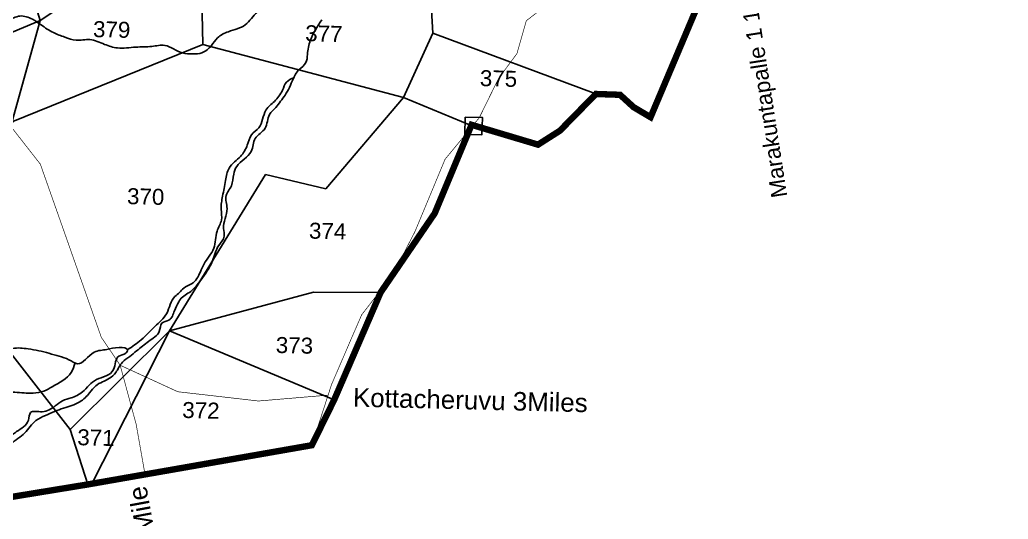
# Model space of a CAD drawing. Header units: feet. Extents: x 786471 to 797175, y 1568667 to 1582707.
# Drawn here: x 792654 to 794198, y 1570635 to 1571415 of the extents above; entities that cross this region are included whole.
import ezdxf
from ezdxf.enums import TextEntityAlignment as Align

# ---------------------------------------------------------------- set-up
doc = ezdxf.new("R2010")
doc.units = ezdxf.units.FT
doc.header["$LTSCALE"] = 15
doc.header["$MEASUREMENT"] = 0
doc.linetypes.add('HIDDEN2', pattern=[0.1875, 0.125, -0.0625])
for name, color, linetype in [('PLOT', 7, 'Continuous'), ('PLOT NO', 7, 'Continuous'), ('ROADS', 6, 'Continuous'), ('TANKS-STREAM', 4, 'Continuous'), ('text2', 7, 'Continuous'), ('VILLAGE STONES', 240, 'Continuous')]:
    doc.layers.add(name, color=color, linetype=linetype)
doc.layers.add('VILLAGE BOUNDRY', color=5, linetype='HIDDEN2', lineweight=100)
doc.styles.get("Standard").update_dxf_attribs({"font": 'arial.ttf'})
doc.linetypes.add('DOTS', pattern='A,1e-06,-3,["●",Standard,S=3,R=0,X=-1.25,Y=-1.25],-3', length=6.000001)

msp = doc.modelspace()

# ---------------------------------------------------------------- linework, layer by layer
at = {"layer": 'PLOT', "lineweight": -2}
for points in [[(792686, 1571414.2), (792643.9, 1571551.3), (792817.4, 1571644.3), (792797.7, 1571488)], [(792937.4, 1571498.8), (792801.7, 1571490.6), (792686, 1571414.2), (792640.2, 1571249.2)], [(792937.4, 1571498.8), (792940, 1571376.4), (793253.8, 1571294), (793299.7, 1571394.1)], [(793554.2, 1571299.3), (793299.7, 1571394.1), (793297, 1571439.5), (793340.6, 1571460.2)], [(792276.2, 1571242.4), (792686, 1571414.2)], [(792733.1, 1570775.1), (792538.7, 1571023.9), (792643.5, 1571256.5), (792940, 1571376.4)], [(793253.8, 1571294), (793132.2, 1571151.3), (793038.1, 1571173.2), (792888.3, 1570929.2), (793113.1, 1570989.6), (793217.9, 1570989.1)], [(793253.8, 1571294), (793359.5, 1571250)], [(792888.3, 1570929.2), (792733.1, 1570775.1), (792760.5, 1570689), (792766.5, 1570690.1)], [(792888.3, 1570929.2), (792766.5, 1570690.1)], [(792888.3, 1570929.2), (793145.3, 1570821.1)]]:
    msp.add_lwpolyline(points, dxfattribs=at)
at = {"layer": 'ROADS', "linetype": 'DOTS', "lineweight": -3, "ltscale": 0.25, "const_width": 1}
for points in [[(793135.8, 1570828.6), (793027, 1570819.4), (792901, 1570833.9), (792811, 1570875.3), (792781.5, 1570919), (792756.4, 1570990.4), (792730.7, 1571063.5), (792686.3, 1571189.6), (792563.5, 1571346.7), (792504.5, 1571443.8), (792469.1, 1571502.1), (792445.4, 1571577.7), (792403.2, 1571656.2), (792365.8, 1571692.5), (792374.2, 1571723.8), (792311.8, 1571755.9), (792258.7, 1571864.9), (792199.3, 1571958.9)], [(793721.7, 1571796.2), (793691.8, 1571765.1), (793639, 1571735.8), (793602.3, 1571653.6), (793562.2, 1571606.1), (793553.3, 1571556.6), (793506.4, 1571518.5), (793486.5, 1571445.3), (793445.5, 1571413.8), (793430.9, 1571362.5), (793402.1, 1571323.5), (793371.9, 1571262), (793318.6, 1571197.3), (793297.6, 1571146.8), (793271.5, 1571084.1), (793236.8, 1571016.7), (793188.3, 1570954.2), (793169, 1570909.7), (793141.2, 1570845.1), (793110.5, 1570750.3)], [(792811, 1570875.3), (792836.1, 1570782.5), (792849.8, 1570704.6)]]:
    msp.add_lwpolyline(points, dxfattribs=at)
at = {"layer": 'TANKS-STREAM', "lineweight": -2}
for points in [[(793131.1, 1571656), (793129.6, 1571676.6), (793131, 1571707.9), (793134.1, 1571736.2), (793150.8, 1571790.7), (793174.7, 1571825.8), (793182.1, 1571845.3), (793187.3, 1571888.3), (793188.6, 1571929.8), (793175.7, 1571970.6), (793160.3, 1572007.2), (793159.3, 1572055.2), (793157.3, 1572084), (793144.2, 1572091.8), (793135.6, 1572086.6), (793122.2, 1572082.4), (793102.1, 1572065), (793082.6, 1572057.1), (793073.2, 1572042.2), (793068.5, 1572013.3), (793065.5, 1571979.1), (793056.5, 1571966.3), (793047.2, 1571958.4), (793043.9, 1571945.4), (793035.2, 1571924.8), (793017.6, 1571910.1), (793015.3, 1571888.5), (793014, 1571886.5), (793000.5, 1571875), (792987.2, 1571865.7), (792978.6, 1571846.3), (792964.4, 1571822.1), (792949.9, 1571808.9), (792933.7, 1571779.5), (792917.5, 1571770.5), (792901.3, 1571749.5), (792884, 1571723), (792864.2, 1571709.4), (792854.9, 1571699.7), (792846.4, 1571683), (792831.4, 1571674.6), (792813.2, 1571672), (792793.9, 1571651.3), (792781.4, 1571647.7), (792776.7, 1571640.4), (792764.5, 1571634.4), (792752.6, 1571632.6), (792743.5, 1571628.2), (792713.5, 1571612.4), (792696.3, 1571604.3), (792678.5, 1571591.2), (792657.9, 1571584.4), (792647, 1571572), (792621.9, 1571559), (792600.4, 1571554.7), (792581.3, 1571552.7), (792565.9, 1571542.5), (792537.3, 1571523), (792495.3, 1571497.4), (792474.1, 1571486.2), (792464.9, 1571480.1), (792447.4, 1571469.7), (792434.7, 1571468.5), (792420, 1571449.5), (792397.2, 1571429.2), (792373.6, 1571417.7), (792357.5, 1571404), (792353.2, 1571390.8), (792346, 1571377.7), (792331.7, 1571361.4), (792320, 1571343.3), (792301.9, 1571330.1), (792289.4, 1571312.3), (792281.3, 1571291.1), (792263.7, 1571274.6), (792252.1, 1571260.2), (792248.8, 1571245.8), (792235.2, 1571233.4), (792225.3, 1571214.3), (792217.1, 1571186.7), (792212.6, 1571176.1), (792198.4, 1571165.9), (792178.9, 1571159.4), (792168.7, 1571148.5), (792154.5, 1571135.8), (792138.2, 1571124.1), (792129.9, 1571109.8), (792111.8, 1571097.6), (792089.6, 1571092.4), (792070.2, 1571095.8), (792047.5, 1571091.2), (792030.2, 1571077.7), (792013.1, 1571056.4), (791960.3, 1571039.7), (791940, 1571037.2), (791920.6, 1571022.3), (791909.8, 1571015), (791892.9, 1570992.7), (791874.4, 1570982.2), (791870.2, 1570970.5), (791860.9, 1570948.1), (791847.1, 1570925.5), (791837.8, 1570904.5), (791831.7, 1570888.1), (791822.2, 1570869.3), (791813.2, 1570849), (791812.2, 1570831.3), (791802.4, 1570801.3), (791794.8, 1570788.2), (791789.5, 1570742.7), (791781.9, 1570680.5), (791774.3, 1570665.8), (791771.3, 1570629.6), (791763, 1570599), (791761.2, 1570587), (791763, 1570571.6)], [(793201.3, 1571524.6), (793172, 1571533.7), (793153.9, 1571540.6), (793144.2, 1571547.6), (793132.5, 1571557), (793132.8, 1571572.4), (793135.8, 1571599.9), (793135.7, 1571621.5), (793135, 1571641.3), (793131.7, 1571655.9), (793126, 1571654.7), (793122.8, 1571647.5), (793122.2, 1571629.8), (793115.5, 1571605.7), (793112.7, 1571577.8), (793103.8, 1571556.9), (793105.2, 1571528.7), (793097.7, 1571493.3), (793091.7, 1571477.8), (793076.3, 1571471.1), (793064.3, 1571462.6), (793044.3, 1571443.3), (793025.1, 1571427.9), (793006.4, 1571407.4), (792980.1, 1571396.7), (792963.1, 1571386.9), (792953.5, 1571375.1), (792938.5, 1571363.6), (792924.9, 1571362), (792908, 1571363.4), (792880.8, 1571375.2), (792860.5, 1571373.6), (792835.6, 1571372.6), (792806.7, 1571371.3), (792786.7, 1571376.9), (792763.6, 1571384.3), (792742, 1571383.4), (792724.5, 1571388.2), (792706.7, 1571395.2), (792687.4, 1571407.3), (792673.9, 1571416.2), (792654.5, 1571421.1), (792634.9, 1571414.9), (792606.9, 1571412.6), (792577.8, 1571407), (792533.3, 1571404.1), (792505.7, 1571400.6), (792485.6, 1571394.9)], [(793126, 1571415.3), (793108, 1571382.9), (793103.5, 1571361.1), (793101.2, 1571348.3), (793090.1, 1571337), (793081.2, 1571322.4), (793068.7, 1571297.6), (793061.6, 1571288), (793054.3, 1571278.4), (793044.3, 1571267.2), (793037.4, 1571245.7), (793022.1, 1571229.7), (793015.8, 1571209.6), (792993, 1571186.1), (792988.5, 1571174), (792984.7, 1571155.8), (792976.5, 1571140.4), (792978, 1571120.1), (792972.3, 1571089), (792973.5, 1571076.9), (792964.9, 1571062.5), (792955.3, 1571038.4), (792936.8, 1571008.2), (792921.2, 1570990.7), (792904.8, 1570978.2), (792902.5, 1570974.3), (792895.8, 1570960.6), (792887.2, 1570945.9), (792876.3, 1570941.3), (792872.1, 1570928), (792865, 1570919.7), (792855.4, 1570912.6), (792836.7, 1570897.7), (792825.9, 1570889.1), (792814.5, 1570880.1), (792804.1, 1570863.8), (792794.4, 1570855), (792772.9, 1570843.1), (792763.3, 1570832.2), (792747.8, 1570818), (792722.7, 1570808.3), (792694.3, 1570796.9), (792679.4, 1570788.8), (792661.9, 1570769.4), (792640.2, 1570751.7), (792625.2, 1570739), (792603.2, 1570735.9), (792585.3, 1570723.1), (792567.6, 1570726.2), (792548, 1570722.8), (792531, 1570709), (792514, 1570701.6), (792500.4, 1570676.8), (792485.1, 1570666.9), (792466.8, 1570642.1)], [(792822.4, 1570899.6), (792843.9, 1570915), (792865.4, 1570936), (792883.7, 1570956.4), (792896.5, 1570983), (792903.8, 1570989.1), (792910.2, 1570995.8), (792922.6, 1571002.4), (792936.3, 1571021.3), (792942, 1571033.6), (792957.2, 1571058.1), (792962.4, 1571085), (792969.2, 1571102), (792968.8, 1571119), (792971, 1571139.7), (792975.7, 1571164), (792981.3, 1571183.6), (792999.1, 1571201.8), (793009.6, 1571219.4), (793016.2, 1571235.5), (793027.7, 1571246.4), (793038.7, 1571274.2), (793051.9, 1571287.8), (793064.6, 1571305.3), (793070.9, 1571317.8), (793082.3, 1571324.8)], [(792447.7, 1570639.2), (792461.3, 1570653.9), (792472.6, 1570667.5), (792488.2, 1570686.9), (792498.6, 1570703.2), (792535.2, 1570723), (792540.9, 1570734), (792563.8, 1570731.7), (792590.7, 1570734.3), (792604.9, 1570746.1), (792618.1, 1570747.7), (792636.5, 1570761), (792649.2, 1570771.6), (792667.6, 1570789.5), (792670.9, 1570801.2), (792689.2, 1570802.7), (792709.5, 1570811.7), (792721.1, 1570819.7), (792734.2, 1570824.3), (792752.2, 1570833.6), (792773.8, 1570853), (792789, 1570858.5), (792800.5, 1570868.7), (792808.8, 1570889.5), (792819.9, 1570894.3), (792822.5, 1570898.9), (792809.4, 1570903.1), (792790, 1570899.9), (792770.4, 1570895.5), (792744.3, 1570877.6), (792730.8, 1570884), (792715.8, 1570889.3), (792699.8, 1570894), (792667.3, 1570900.9), (792642.9, 1570901.5), (792619, 1570895.5), (792588.2, 1570904.8), (792571.7, 1570909.3), (792550.6, 1570912.8), (792533.8, 1570917.1), (792500.6, 1570913.5), (792486.4, 1570911.9)], [(792527.5, 1570807.6), (792564.8, 1570815.7), (792580.9, 1570817.1), (792606.6, 1570818.6), (792621.7, 1570828.5), (792646.5, 1570833), (792675, 1570831.6), (792691.9, 1570834.9), (792704.8, 1570841.6), (792734.4, 1570864.1), (792740.6, 1570878.7)]]:
    msp.add_spline(points, degree=3, dxfattribs=at)
at = {"layer": 'VILLAGE BOUNDRY', "lineweight": -2, "ltscale": 25, "const_width": 10}
msp.add_lwpolyline([(794247.2, 1571573.7), (793934.1, 1571506.2), (793765.9, 1571562), (793639.6, 1571263), (793613.1, 1571278.7), (793592, 1571298), (793554.2, 1571299.3), (793498, 1571241.9), (793463.8, 1571220.1), (793360, 1571251.1), (793302.3, 1571112.6), (793217.9, 1570989.1), (793145.3, 1570821.1), (793110.5, 1570750.3), (792760.5, 1570689), (792629.2, 1570667.5)], dxfattribs=at)
at = {"layer": 'VILLAGE STONES', "lineweight": -2}
msp.add_lwpolyline([(793350.1, 1571263.3), (793376.8, 1571262.7), (793376.1, 1571235.5), (793349.4, 1571236.2)], close=True, dxfattribs=at)

# ---------------------------------------------------------------- texts
at = {"layer": 'PLOT NO', "lineweight": -2}
for s, p in [('379', (792797.8, 1571400.1)), ('377', (793129.3, 1571393.7)), ('375', (793402.1, 1571323.5)), ('370', (792850.9, 1571139)), ('374', (793135.2, 1571085.1)), ('373', (793083.3, 1570906.4)), ('372', (792937.2, 1570804.8)), ('371', (792773.2, 1570762.2))]:
    msp.add_text(s, height=25, rotation=358.6227, dxfattribs=at).set_placement(p, align=Align.MIDDLE_CENTER)
at = {"layer": 'text2', "lineweight": -2}
for s, height, rotation, p in [('Marakuntapalle 1 1/2Miles', 25, 98.8121, (793853.4, 1571139.2)), ('Kottacheruvu 3Miles', 28.979, 358.6227, (793174.4, 1570810.7)), ('MarakuntaPalle 1Mile', 28.979, 100.4609, (792922.2, 1570305.7))]:
    msp.add_text(s, height=height, rotation=rotation, dxfattribs=at).set_placement(p)

doc.saveas('drawing.dxf')
